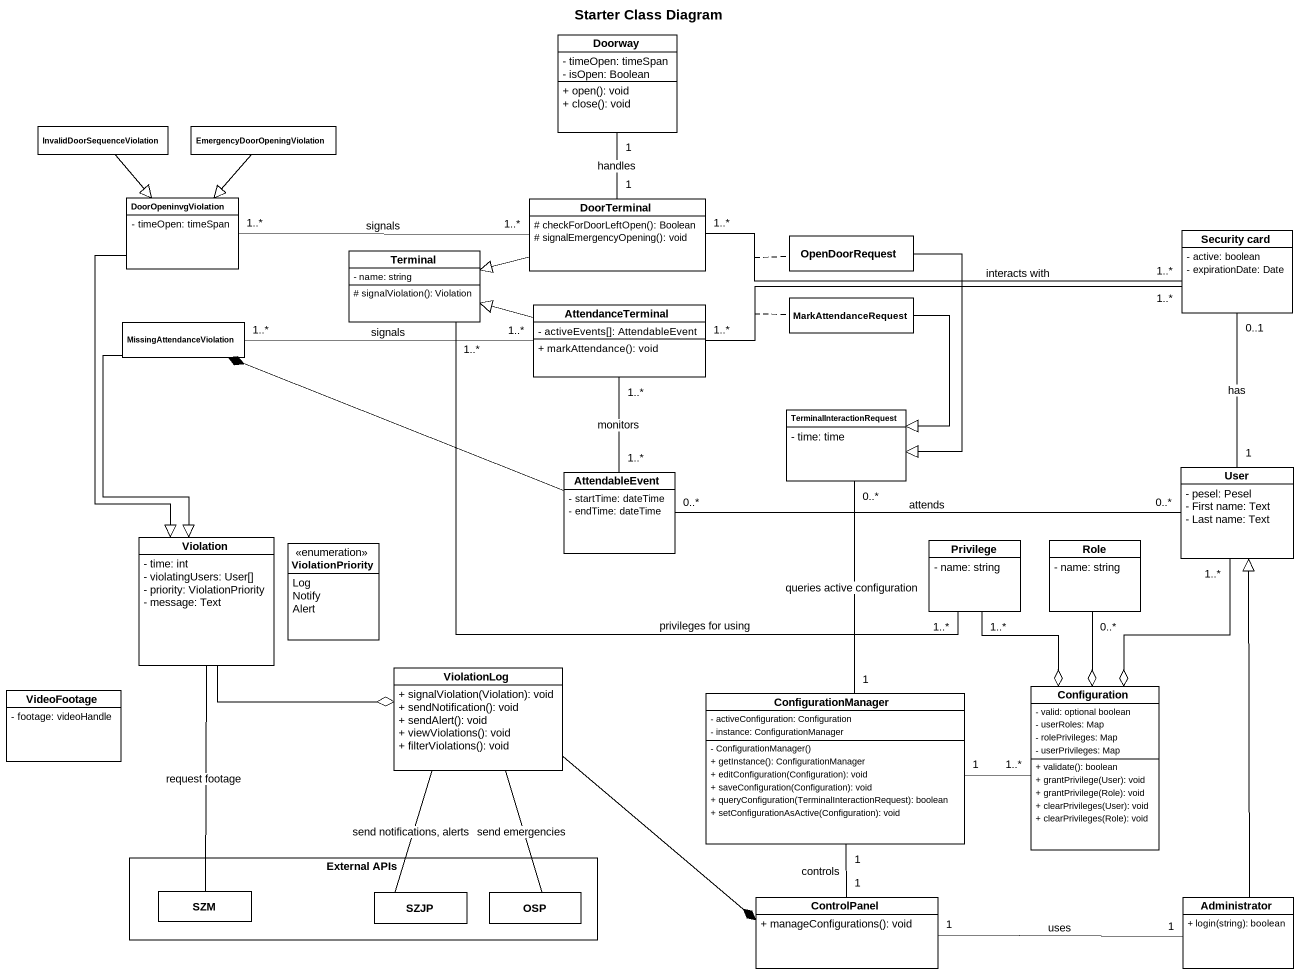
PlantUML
@startuml
title Starter Class Diagram
hide circle
hide empty members
skinparam classAttributeIconSize 0
class Doorway {
  - timeOpen: timeSpan
  - isOpen: Boolean
  + open(): void
  + close(): void
}
class InvalidDoorSequenceViolation
class "EmergencyDoorOpeningViolation" as EmergencyDoorOpeningViolatio
class DoorOpeninvgViolation {
  - timeOpen: timeSpan
}
class DoorTerminal {
  # checkForDoorLeftOpen(): Boolean
  # signalEmergencyOpening(): void
}
class Terminal {
  - name: string
  # signalViolation(): Violation
}
class OpenDoorRequest
class "Security card" as Security_card {
  - active: boolean
  - expirationDate: Date
}
class MarkAttendanceRequest
class MissingAttendanceViolation
class AttendanceTerminal {
  - activeEvents[]: AttendableEvent
  + markAttendance(): void
}
class TerminalInteractionRequest {
  - time: time
}
class AttendableEvent {
  - startTime: dateTime
  - endTime: dateTime
}
class User {
  - pesel: Pesel
  - First name: Text
  - Last name: Text
}
class Violation {
  - time: int
  - violatingUsers: User[]
  - priority: ViolationPriority
  - message: Text
}
enum ViolationPriority {
  Log
  Notify
  Alert
}
class Privilege {
  - name: string
}
class Role {
  - name: string
}
class VideoFootage {
  - footage: videoHandle
}
class ViolationLog {
  + signalViolation(Violation): void
  + sendNotification(): void
  + sendAlert(): void
  + viewViolations(): void
  + filterViolations(): void
}
class ConfigurationManager {
  - activeConfiguration: Configuration
  - instance: ConfigurationManager
  - ConfigurationManager()
  + getInstance(): ConfigurationManager
  + editConfiguration(Configuration): void
  + saveConfiguration(Configuration): void
  + queryConfiguration(TerminalInteractionRequest): boolean
  + setConfigurationAsActive(Configuration): void
}
class Configuration {
  - valid: optional boolean
  - userRoles: Map
  - rolePrivileges: Map
  - userPrivileges: Map
  + validate(): boolean
  + grantPrivilege(User): void
  + grantPrivilege(Role): void
  + clearPrivileges(User): void
  + clearPrivileges(Role): void
}
rectangle "External APIs" as External_APIs {
  class SZM
  class SZJP
  class OSP
}
class ControlPanel {
  + manageConfigurations(): void
}
class Administrator {
  + login(string): boolean
}
InvalidDoorSequenceViolation --|> DoorOpeninvgViolation
EmergencyDoorOpeningViolatio --|> DoorOpeninvgViolation
DoorOpeninvgViolation --|> Violation
DoorTerminal "1" -up- "1" Doorway : handles
DoorTerminal "1..*" -left- "1..*" DoorOpeninvgViolation : signals
DoorTerminal -left-|> Terminal
Terminal "1..*" -right- "1..*" Privilege : privileges for using
OpenDoorRequest --|> TerminalInteractionRequest
Security_card "1..*" -left- "1..*" DoorTerminal : interacts with
(Security_card, DoorTerminal) .. OpenDoorRequest
Security_card "1..*" -left- "1..*" AttendanceTerminal
(Security_card, AttendanceTerminal) .. MarkAttendanceRequest
MarkAttendanceRequest --|> TerminalInteractionRequest
MissingAttendanceViolation --|> Violation
AttendanceTerminal -left-|> Terminal
AttendanceTerminal "1..*" -left- "1..*" MissingAttendanceViolation : signals
TerminalInteractionRequest "0..*" -- "1" ConfigurationManager : queries active configuration
AttendableEvent -left-* MissingAttendanceViolation
AttendableEvent "1..*" -up- "1..*" AttendanceTerminal : monitors
User "1" -up- "0..1" Security_card : has
User "0..*" -left- "0..*" AttendableEvent : attends
User "1..*" --o Configuration
Violation -right-o ViolationLog
Violation -- SZM : request footage
Privilege "1..*" --o Configuration
Role "0..*" --o Configuration
ViolationLog -- SZJP : send notifications, alerts
ViolationLog -- OSP : send emergencies
ViolationLog -right-* ControlPanel
ConfigurationManager "1" -right- "1..*" Configuration
ControlPanel "1" -up- "1" ConfigurationManager : controls
Administrator -up-|> User
Administrator "1" -left- "1" ControlPanel : uses
@enduml
